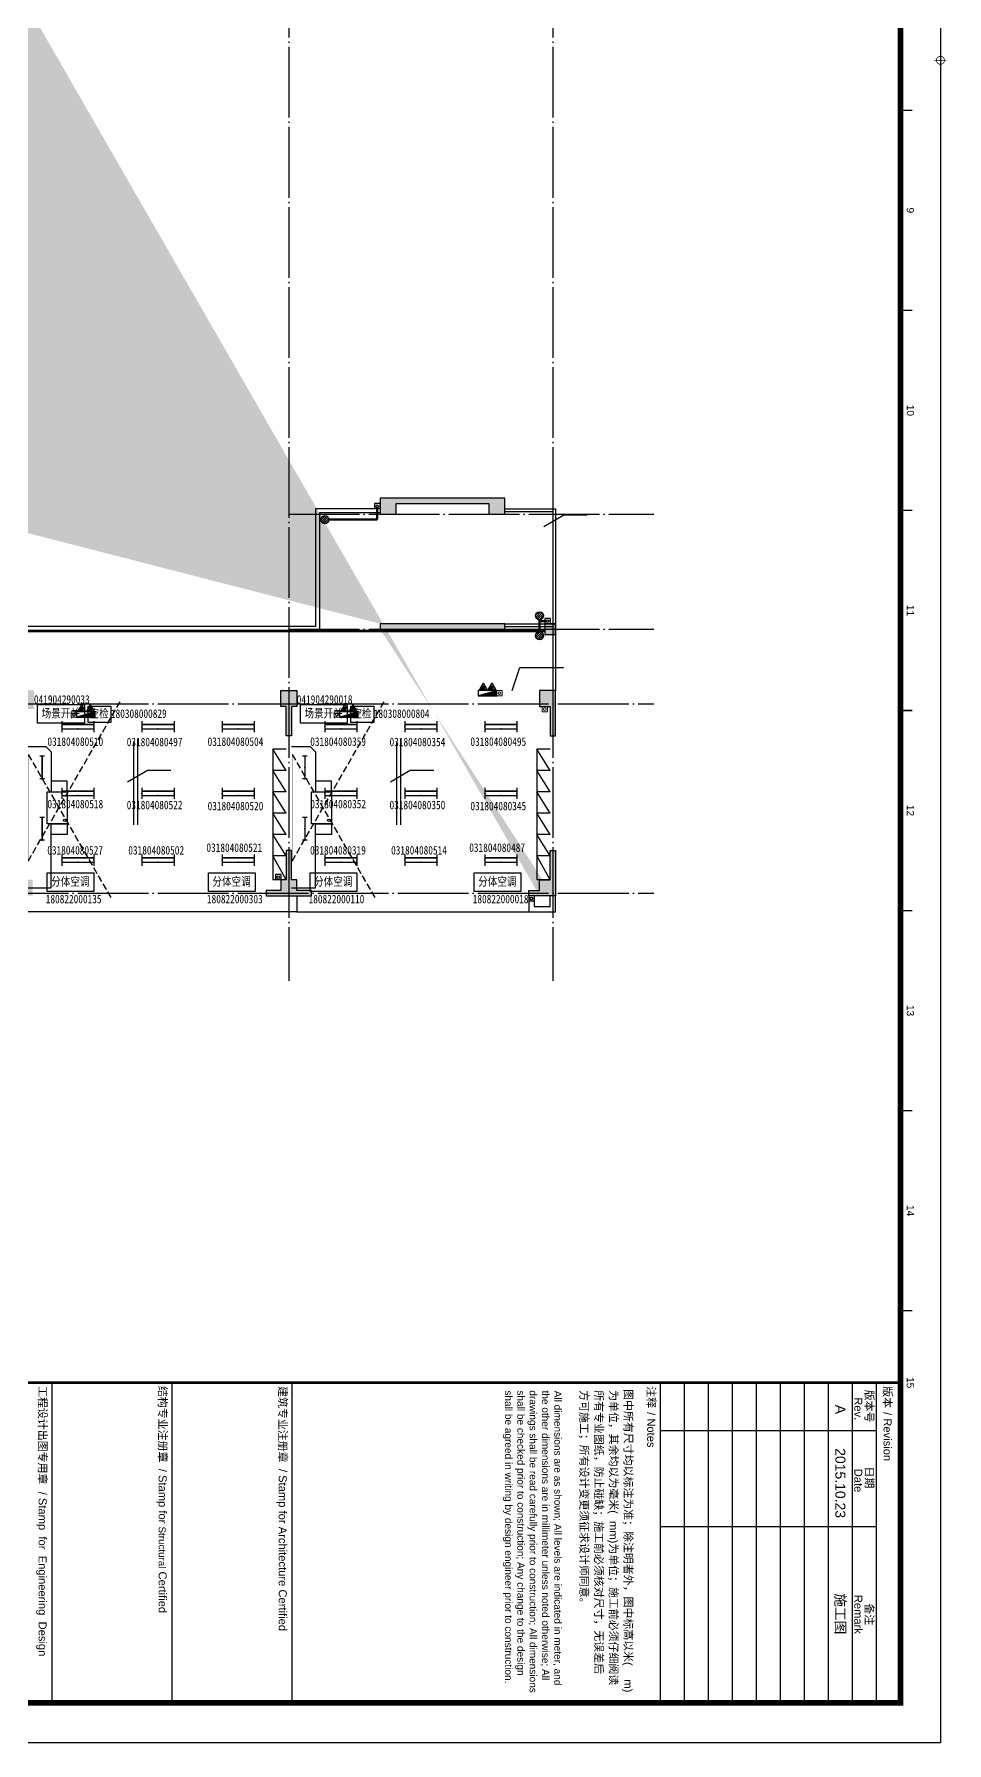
# Model space of a CAD drawing. Header units: millimetres. Extents: x 129492 to 2683129, y 513162 to 1188265.
# Drawn here: x 551941 to 586145, y 513401 to 577455 of the extents above; entities that cross this region are included whole.
import ezdxf
from ezdxf.enums import TextEntityAlignment as Align

# ---------------------------------------------------------------- set-up
doc = ezdxf.new("R2010")
doc.units = ezdxf.units.MM
doc.header["$LTSCALE"] = 1000
for name, pattern in [('3#_t8$0$CONTINOUS', [0]), ('3#_t8$0$DASH', [0.35, 0.25, -0.1]), ('GRID$1$CCDID0GLB00001', [30, 26.5, -1.5, 0.5, -1.5])]:
    doc.linetypes.add(name, pattern=pattern)
for name, color, linetype, lineweight in [('3#_t8$0$3#消火栓$0$P-HUDR-MISC', 252, 'Continuous', 25), ('3#_t8$0$3#消火栓$0$P-HUDR-SILO', 252, 'Continuous', 20), ('3#_t8$0$P-HUDR-SILO', 252, 'Continuous', 20), ('3#_t8$0$P-WAST', 252, '3#_t8$0$废水', 50)]:
    doc.layers.add(name, color=color, linetype=linetype, lineweight=lineweight)
for name, color, linetype in [('3#_t8$0$A-ELEV-HEVY', 2, 'Continuous'), ('3#_t8$0$A-FURN', 9, 'Continuous'), ('3#_t8$0$A-HRAL', 104, 'Continuous'), ('3#_t8$0$A-MOAT', 252, 'Continuous'), ('3#_t8$0$A-OVER', 23, 'Continuous'), ('3#_t8$0$A-WALL', 4, 'Continuous'), ('3#_t8$0$G-0-XREF', 252, 'Continuous'), ('3#_t8$0$G-ANNO-NOTE', 252, 'Continuous'), ('3#_t8$0$G-ANNO-TEXT', 33, 'Continuous'), ('3#_t8$0$P-COND-SILO', 252, '3#_t8$0$CONTINOUS'), ('3#_t8$0$P-DRAI-MISC', 252, 'Continuous'), ('3#_t8$0$P-WAST-PIPE', 252, '3#_t8$0$CCDI_L_P_F'), ('3#_t8$0$家具', 9, 'Continuous'), ('3#楼柱网$0$G-0-XREF', 2, 'Continuous'), ('3#楼柱网$1$COLS', 6, 'Continuous'), ('3#楼柱网$1$COLS-HATH', 8, 'Continuous'), ('E-EQPM-LIGT', 150, 'Continuous'), ('E-WIRE', 32, 'Continuous'), ('EQUIP-照明', 3, 'Continuous'), ('G-0-XREF', 2, 'Continuous'), ('GRID$1$G-GRID', 252, 'GRID$1$CCDID0GLB00001'), ('卫生间$0$A-DOOR', 2, 'Continuous'), ('卫生间$0$A-FIXT', 252, 'Continuous'), ('卫生间$0$SPACE', 7, 'Continuous'), ('图框A1+0.00$0$G-ANNO-TEXT', 33, 'Continuous'), ('图框A1+0.00$0$G-BORD', 3, 'Continuous')]:
    doc.layers.add(name, color=color, linetype=linetype)
doc.layers.get('0').off()
doc.layers.get('3#_t8$0$G-0-XREF').off()
doc.layers.get('E-WIRE').off()
doc.styles.add('3#_t8$0$CCDI_T_G01', font='arial.ttf')
doc.styles.add('3#_t8$0$Standard', font='gbenor.shx', dxfattribs={"bigfont": 'gbcbig.shx'})
doc.styles.add('图框A1+0.00$0$CCDI_T_G01', font='arial.ttf')
doc.styles.add('空检', font='', dxfattribs={"width": 0.8, "height": 320})
doc.styles.get('空检').set_extended_font_data('SimSun')
doc.linetypes.add('3#_t8$0$CCDI_L_P_F', pattern='A,50,["F",3#_t8$0$CCDI_T_G01,S=2,R=0,X=1.1,Y=-1],-4', length=54)
doc.linetypes.add('3#_t8$0$废水', pattern='A,50,["F",3#_t8$0$Standard,S=2,R=0,X=1.2,Y=-1],-4', length=54)

# ---------------------------------------------------------------- blocks, each defined once
blk = doc.blocks.new('3#_t8$0$232Y24Y')
at = {"layer": '3#_t8$0$A-FURN'}
for p, q in [((-2060, 80), (-1560, -820)), ((-2060, 80), (-1560, 80)), ((-1560, -4820), (-1560, 80)), ((-2060, -820), (-1560, -820)), ((-2060, -820), (-1560, -1620)), ((-2060, -1620), (-1560, -1620)), ((-2060, -1620), (-1560, -2420)), ((-2060, -2420), (-1560, -3220)), ((-2060, -2420), (-1560, -2420)), ((-2060, -3220), (-1560, -3220)), ((-2060, -3220), (-1560, -4020)), ((-2060, -4020), (-1560, -4020)), ((-2060, -4020), (-1560, -4820)), ((-2060, -4820), (-1560, -4820))]:
    blk.add_line(p, q, dxfattribs=at)
at = {"layer": '3#_t8$0$家具', "linetype": '3#_t8$0$DASH'}
for p, q in [((7610, -4620), (4463, 830)), ((7610, -620), (4117, -6670))]:
    blk.add_line(p, q, dxfattribs=at)
at = {"layer": '3#_t8$0$家具'}
for points in [[(7640, 380), (6940, 380), (6740, 380), (6740, -2020)], [(7640, -4920), (6940, -4920), (6740, -4720), (6740, -3220)]]:
    blk.add_lwpolyline(points, dxfattribs=at)
at = {"layer": '3#_t8$0$家具', "const_width": 10}
blk.add_lwpolyline([(7610, -620), (7610, -4620)], dxfattribs=at)
at = {"layer": '3#_t8$0$家具'}
for points in [[(6140, -1620), (6740, -1620), (6740, -2020), (6140, -2020)], [(6140, -3220), (6140, -2020), (6890, -2020), (6890, -3220)], [(6140, -3620), (6740, -3620), (6740, -3220), (6140, -3220)]]:
    blk.add_lwpolyline(points, close=True, dxfattribs=at)
blk.add_circle((6236, -2146), 46.6, dxfattribs=at)
blk = doc.blocks.new('卫生间$0$$lvtry$00000000')
for p, q in [((0, 0), (0, -329.6)), ((75.7, -264.7), (-73.5, -264.7))]:
    blk.add_line(p, q)
blk.add_circle((0, -264.7), 16.2)
blk = doc.blocks.new('卫生间')
blk.add_line((4817, 2480), (5417, 2480))
at = {"layer": '卫生间$0$A-DOOR'}
for p, q in [((42717, 44830), (44667, 44830)), ((44667, 44830), (45917, 44830))]:
    blk.add_line(p, q, dxfattribs=at)
at = {"layer": '卫生间$0$A-FIXT'}
for p, q in [((43005, 53030), (43005, 49405)), ((45630, 51205), (45630, 53030)), ((892, 13668), (7217, 13668)), ((1730, 12380), (1730, 8755)), ((4917, 12180), (4917, 8880)), ((5317, 12180), (5317, 9280)), ((5417, 12180), (5417, 9380)), ((3405, 11893), (3405, 5580)), ((7617, 11380), (7617, 9880)), ((5317, 9280, 0), (7617, 9280, 0)), ((5417, 9380, 0), (7617, 9380, 0)), ((4917, 8880, 0), (7617, 8880, 0)), ((7617, 8480), (7617, 5630)), ((1730, 8293), (1730, 5580)), ((1730, 2668), (1730, 5380)), ((3405, 2668), (3405, 5380)), ((4917, 2480), (4917, 5280)), ((4917, 5280), (6817, 5280)), ((5317, 2480), (5317, 4880)), ((5317, 4880), (6817, 4880)), ((5417, 2480), (5417, 4780)), ((5417, 4780), (6817, 4780)), ((7617, 2780), (7617, 4280)), ((877, 340), (877, 2668))]:
    blk.add_line(p, q, dxfattribs=at)
for points in [[(44217, 46730), (44217, 48830), (43617, 48830), (43617, 46730)], [(44417, 46730), (44417, 48830), (45017, 48830), (45017, 46730)]]:
    blk.add_lwpolyline(points, close=True, dxfattribs=at)
for points in [[(1177, 2668), (1177, 640), (7612, 640), (7612, -20)], [(877, 340), (7217, 340), (7217, -20)]]:
    blk.add_lwpolyline(points, dxfattribs=at)
at = {"layer": '卫生间$0$SPACE', "ltscale": 5}
for points in [[(5017, 8160), (6517, 8160), (6517, 8580), (5017, 8580)], [(6617, 8160), (7067, 8160), (7067, 8580), (6617, 8580)], [(5017, 5580), (6517, 5580), (6517, 6000), (5017, 6000)]]:
    blk.add_lwpolyline(points, close=True, dxfattribs=at)
at = {"layer": '卫生间$0$A-FIXT', "xscale": -1}
for p, rotation in [((4847, 11880, 0), 90.00000027649769), ((4847, 11280, 0), 90.00000027649769), ((4847, 10680, 0), 90.00000027649769), ((4847, 10080, 0), 90.00000027649769), ((6117, 8780), 180), ((6717, 8780), 180), ((7317, 8780), 180)]:
    blk.add_blockref('卫生间$0$$lvtry$00000000', p, dxfattribs=dict(at, rotation=rotation))
blk = doc.blocks.new('GRID')
at = {"layer": 'GRID$1$G-GRID', "ltscale": 0.1}
for p, q in [((53100, 76720), (53100, -3284)), ((63000, 76720), (63000, -3284)), ((53100, 14200), (66783, 14200)), ((53100, 9900), (66783, 9900)), ((-2810, 7100), (66783, 7100)), ((-2810, 0), (66783, 0))]:
    blk.add_line(p, q, dxfattribs=at)
blk = doc.blocks.new('3#楼柱网')
at = {"layer": '3#楼柱网$1$COLS-HATH'}
h = blk.add_hatch(color=256, dxfattribs=at)
h.paths.add_polyline_path([(-28327982, 42527826), (-28328207, 42527826), (-28328207, 42528476), (-28327557, 42528476), (-28327557, 42527826), (-28327782, 42527826), (-28327782, 42526776), (-28327982, 42526776)])
h.paths.add_polyline_path([(-28294907, 42579476), (-28294157, 42579476), (-28294157, 42580226), (-28294907, 42580226)], flags=16)
h.paths.add_polyline_path([(-28314482, 42588076), (-28313282, 42588076), (-28313282, 42587876), (-28313882, 42587876), (-28313882, 42587476), (-28314282, 42587476), (-28314282, 42586826), (-28314482, 42586826)], flags=17)
h.paths.add_polyline_path([(-28275082, 42556376), (-28274682, 42556376), (-28274682, 42556776), (-28275082, 42556776)], flags=17)
h.paths.add_polyline_path([(-28275082, 42523476), (-28274682, 42523476), (-28274682, 42523876), (-28275082, 42523876)], flags=17)
h.paths.add_polyline_path([(-28314682, 42543026), (-28314282, 42543026), (-28314282, 42543626), (-28314682, 42543626)], flags=17)
h.paths.add_polyline_path([(-28318582, 42542976), (-28317882, 42542976), (-28317882, 42543676), (-28318582, 42543676)], flags=17)
h.paths.add_polyline_path([(-28325382, 42543026), (-28324782, 42543026), (-28324782, 42543626), (-28325382, 42543626)], flags=17)
h.paths.add_polyline_path([(-28325382, 42534626), (-28325382, 42536226), (-28325182, 42536226), (-28325182, 42535226), (-28324782, 42535226), (-28324782, 42534826), (-28323682, 42534826), (-28323682, 42534626)], flags=17)
h.paths.add_polyline_path([(-28318082, 42533926), (-28317682, 42533926), (-28317682, 42534526), (-28318082, 42534526)], flags=17)
h.paths.add_polyline_path([(-28314682, 42533926), (-28314282, 42533926), (-28314282, 42534526), (-28314682, 42534526)], flags=17)
h.paths.add_polyline_path([(-28314682, 42534626), (-28314282, 42534626), (-28314282, 42535226), (-28314682, 42535226)], flags=17)
h.paths.add_polyline_path([(-28318482, 42534626), (-28317882, 42534626), (-28317882, 42535226), (-28318482, 42535226)], flags=17)
h.paths.add_polyline_path([(-28328732, 42520776), (-28327032, 42520776), (-28327032, 42520976), (-28327582, 42520976), (-28327582, 42521376), (-28327782, 42521376), (-28327982, 42521376), (-28327982, 42521376), (-28328182, 42521376), (-28328182, 42520976), (-28328732, 42520976)])
h.paths.add_polyline_path([(-28314682, 42524976), (-28314282, 42524976), (-28314282, 42525576), (-28314682, 42525576)], flags=17)
h.paths.add_polyline_path([(-28285532, 42513676), (-28283832, 42513676), (-28283832, 42513876), (-28284382, 42513876), (-28284382, 42514276), (-28284582, 42514276), (-28284582, 42515376), (-28284782, 42515376), (-28284782, 42514276), (-28284982, 42514276), (-28284982, 42513876), (-28285532, 42513876)], flags=17)
h.paths.add_polyline_path([(-28305332, 42513676), (-28303632, 42513676), (-28303632, 42513876), (-28304182, 42513876), (-28304182, 42514276), (-28304382, 42514276), (-28304382, 42515376), (-28304582, 42515376), (-28304582, 42514276), (-28304782, 42514276), (-28304782, 42513876), (-28305332, 42513876)], flags=17)
h.paths.add_polyline_path([(-28309782, 42528656), (-28309782, 42525576), (-28310182, 42525576), (-28310182, 42524976), (-28309582, 42524976), (-28309582, 42529256), (-28310182, 42529256), (-28310182, 42528656)], flags=17)
h.paths.add_polyline_path([(-28281262, 42528576), (-28281262, 42528576), (-28281262, 42528576), (-28281262, 42527976), (-28280662, 42527976), (-28280662, 42528376), (-28277182, 42528376), (-28277182, 42527976), (-28276582, 42527976), (-28276582, 42528576)], flags=17)
h.paths.add_polyline_path([(-28314682, 42528656), (-28314282, 42528656), (-28314282, 42529256), (-28314682, 42529256)], flags=17)
h.paths.add_polyline_path([(-28318482, 42527876), (-28317882, 42527876), (-28317882, 42528476), (-28318482, 42528476)], flags=17)
h.paths.add_polyline_path([(-28274682, 42521376), (-28275282, 42521376), (-28275282, 42520776), (-28274882, 42520776), (-28274882, 42519676), (-28274682, 42519676), (-28274682, 42520776)], flags=17)
h.paths.add_polyline_path([(-28337882, 42528476), (-28337282, 42528476), (-28337282, 42527876), (-28337682, 42527876), (-28337682, 42526776), (-28337882, 42526776), (-28337882, 42527876)])
h.paths.add_polyline_path([(-28337882, 42520776), (-28337282, 42520776), (-28337282, 42521376), (-28337682, 42521376), (-28337682, 42522476), (-28337882, 42522476), (-28337882, 42521376)])
h.paths.add_polyline_path([(-28318082, 42513676), (-28318082, 42515676), (-28317782, 42515676), (-28317782, 42513676)])
h.paths.add_polyline_path([(-28304782, 42521376), (-28304182, 42521376), (-28304182, 42520776), (-28304382, 42520776), (-28304382, 42519676), (-28304582, 42519676), (-28304582, 42520776), (-28304782, 42520776)], flags=17)
h.paths.add_polyline_path([(-28284982, 42521376), (-28284382, 42521376), (-28284382, 42520776), (-28284582, 42520776), (-28284582, 42519676), (-28284782, 42519676), (-28284782, 42520776), (-28284982, 42520776)], flags=17)
h.paths.add_polyline_path([(-28294932, 42520676), (-28294232, 42520676), (-28294232, 42521376), (-28294932, 42521376)], flags=17)
h.paths.add_polyline_path([(-28314482, 42520776), (-28313882, 42520776), (-28313882, 42521376), (-28314482, 42521376)], flags=17)
h.paths.add_polyline_path([(-28318482, 42520776), (-28317882, 42520776), (-28317882, 42521376), (-28318482, 42521376)], flags=17)
h.paths.add_polyline_path([(-28294882, 42513676), (-28294282, 42513676), (-28294282, 42514276), (-28294882, 42514276)], flags=17)
h.paths.add_polyline_path([(-28314482, 42513676), (-28313882, 42513676), (-28313882, 42514276), (-28314482, 42514276)])
h.paths.add_polyline_path([(-28328732, 42563776), (-28327032, 42563776), (-28327032, 42563576), (-28327582, 42563576), (-28327582, 42563176), (-28327782, 42563176), (-28327982, 42563176), (-28327982, 42563176), (-28328182, 42563176), (-28328182, 42563576), (-28328732, 42563576)])
h.paths.add_polyline_path([(-28278482, 42579476), (-28277982, 42579476), (-28277982, 42579976), (-28278482, 42579976), (-28278482, 42579676), (-28279682, 42579676), (-28279682, 42579476)], flags=17)
h.paths.add_polyline_path([(-28325382, 42549926), (-28325382, 42548326), (-28325182, 42548326), (-28325182, 42549326), (-28324782, 42549326), (-28324782, 42549726), (-28323682, 42549726), (-28323682, 42549926)], flags=17)
h.paths.add_polyline_path([(-28285532, 42546576), (-28283832, 42546576), (-28283832, 42546776), (-28284382, 42546776), (-28284382, 42547176), (-28284582, 42547176), (-28284582, 42548276), (-28284782, 42548276), (-28284782, 42547176), (-28284982, 42547176), (-28284982, 42546776), (-28285532, 42546776)], flags=17)
h.paths.add_polyline_path([(-28309782, 42561476), (-28309782, 42558796), (-28310182, 42558796), (-28310182, 42558196), (-28309582, 42558196), (-28309582, 42562076), (-28310182, 42562076), (-28310182, 42561476)], flags=17)
h.paths.add_polyline_path([(-28281262, 42561476), (-28281262, 42561476), (-28281262, 42561476), (-28281262, 42560876), (-28280662, 42560876), (-28280662, 42561276), (-28277182, 42561276), (-28277182, 42560876), (-28276582, 42560876), (-28276582, 42561476)], flags=17)
h.paths.add_polyline_path([(-28318082, 42563876), (-28317682, 42563876), (-28317682, 42564476), (-28318082, 42564476)], flags=17)
h.paths.add_polyline_path([(-28314682, 42563876), (-28314282, 42563876), (-28314282, 42564476), (-28314682, 42564476)], flags=17)
h.paths.add_polyline_path([(-28322370, 42584799), (-28322052, 42585042), (-28321688, 42584565), (-28322005, 42584322)], flags=17)
h.paths.add_polyline_path([(-28274682, 42554276), (-28275282, 42554276), (-28275282, 42553676), (-28274882, 42553676), (-28274882, 42552576), (-28274682, 42552576), (-28274682, 42553676)], flags=17)
h.paths.add_polyline_path([(-28304782, 42554276), (-28304182, 42554276), (-28304182, 42553676), (-28304382, 42553676), (-28304382, 42552576), (-28304582, 42552576), (-28304582, 42553676), (-28304782, 42553676)], flags=17)
h.paths.add_polyline_path([(-28284982, 42554276), (-28284382, 42554276), (-28284382, 42553676), (-28284582, 42553676), (-28284582, 42552576), (-28284782, 42552576), (-28284782, 42553676), (-28284982, 42553676)], flags=17)
h.paths.add_polyline_path([(-28294932, 42553576), (-28294232, 42553576), (-28294232, 42554276), (-28294932, 42554276)], flags=17)
h.paths.add_polyline_path([(-28314482, 42553676), (-28313882, 42553676), (-28313882, 42554276), (-28314482, 42554276)], flags=17)
h.paths.add_polyline_path([(-28337882, 42556076), (-28337282, 42556076), (-28337282, 42556676), (-28337682, 42556676), (-28337682, 42557776), (-28337882, 42557776), (-28337882, 42556676)])
h.paths.add_polyline_path([(-28327982, 42556726), (-28328207, 42556726), (-28328207, 42556076), (-28327557, 42556076), (-28327557, 42556726), (-28327782, 42556726), (-28327782, 42557776), (-28327982, 42557776)])
h.paths.add_polyline_path([(-28318482, 42556076), (-28317882, 42556076), (-28317882, 42556676), (-28318482, 42556676)], flags=17)
h.paths.add_polyline_path([(-28318482, 42549326), (-28317882, 42549326), (-28317882, 42549926), (-28318482, 42549926)], flags=17)
h.paths.add_polyline_path([(-28274682, 42546576), (-28275282, 42546576), (-28275282, 42547176), (-28274882, 42547176), (-28274882, 42548276), (-28274682, 42548276), (-28274682, 42547176)], flags=17)
h.paths.add_polyline_path([(-28305332, 42546576), (-28303632, 42546576), (-28303632, 42546776), (-28304182, 42546776), (-28304182, 42547176), (-28304382, 42547176), (-28304382, 42548276), (-28304582, 42548276), (-28304582, 42547176), (-28304782, 42547176), (-28304782, 42546776), (-28305332, 42546776)], flags=16)
h.paths.add_polyline_path([(-28294882, 42546576), (-28294282, 42546576), (-28294282, 42547176), (-28294882, 42547176)], flags=17)
h.paths.add_polyline_path([(-28314482, 42546576), (-28313882, 42546576), (-28313882, 42547176), (-28314482, 42547176)], flags=17)
h.paths.add_polyline_path([(-28314682, 42571326), (-28314282, 42571326), (-28314282, 42571926), (-28314682, 42571926)], flags=17)
h.paths.add_polyline_path([(-28314682, 42561476), (-28314282, 42561476), (-28314282, 42562076), (-28314682, 42562076)], flags=17)
h.paths.add_polyline_path([(-28304782, 42579476), (-28304182, 42579476), (-28304182, 42580076), (-28304382, 42580076), (-28304382, 42581176), (-28304582, 42581176), (-28304582, 42580076), (-28304782, 42580076)], flags=17)
h.paths.add_polyline_path([(-28284382, 42579676), (-28284382, 42580076), (-28284582, 42580076), (-28284582, 42581176), (-28284782, 42581176), (-28284782, 42580076), (-28284982, 42580076), (-28284982, 42579476), (-28283982, 42579476), (-28283982, 42579676)], flags=17)
h.paths.add_polyline_path([(-28314482, 42579476), (-28313882, 42579476), (-28313882, 42580076), (-28314482, 42580076)], flags=17)
h.paths.add_polyline_path([(-28318082, 42571326), (-28317682, 42571326), (-28317682, 42571926), (-28318082, 42571926)], flags=17)
h.paths.add_polyline_path([(-28337882, 42563776), (-28337282, 42563776), (-28337282, 42563176), (-28337682, 42563176), (-28337682, 42562076), (-28337882, 42562076), (-28337882, 42563176)])
h.paths.add_polyline_path([(-28318482, 42563176), (-28317882, 42563176), (-28317882, 42563776), (-28318482, 42563776)], flags=17)
h.paths.add_polyline_path([(-28304782, 42588076), (-28304182, 42588076), (-28304182, 42587476), (-28304382, 42587476), (-28304382, 42586376), (-28304582, 42586376), (-28304582, 42587476), (-28304782, 42587476)], flags=17)
h.paths.add_polyline_path([(-28284982, 42588076), (-28284382, 42588076), (-28284382, 42587476), (-28284582, 42587476), (-28284582, 42586376), (-28284782, 42586376), (-28284782, 42587476), (-28284982, 42587476)], flags=17)
h.paths.add_polyline_path([(-28294882, 42587476), (-28294282, 42587476), (-28294282, 42588076), (-28294882, 42588076)], flags=17)
h.paths.add_polyline_path([(-28274882, 42579976), (-28274882, 42581176), (-28274682, 42581176), (-28274682, 42579476), (-28275182, 42579476), (-28275182, 42579976)], flags=17)
edge = h.paths.add_edge_path(flags=17)
edge.add_line((-28281262, 42523676), (-28276582, 42523676))
edge.add_line((-28276582, 42523676), (-28276582, 42523876))
edge.add_line((-28276582, 42523876), (-28276982, 42523876))
edge.add_line((-28276982, 42523876), (-28280862, 42523876))
edge.add_line((-28280862, 42523876), (-28281262, 42523876))
edge.add_line((-28281262, 42523876), (-28281262, 42523676))
edge.add_line((-28281262, 42523676), (-28280862, 42523676))
h.paths.add_polyline_path([(-28281262, 42556776), (-28280862, 42556776), (-28276982, 42556776), (-28276582, 42556776), (-28276582, 42556576), (-28281262, 42556576)], flags=17)
h.paths.add_polyline_path([(-28278182, 42586776), (-28278382, 42586776), (-28278382, 42586376), (-28277982, 42586376), (-28277982, 42587676), (-28277982, 42588076), (-28278382, 42588076), (-28278382, 42587676), (-28278182, 42587676)], flags=17)
edge = h.paths.add_edge_path(flags=17)
edge.add_line((-28274682, 42586776), (-28274682, 42585076))
edge.add_line((-28274682, 42585076), (-28274882, 42585076))
edge.add_line((-28274882, 42585076), (-28274882, 42586376))
edge.add_line((-28274882, 42586376), (-28275082, 42586376))
edge.add_line((-28275082, 42586376), (-28275082, 42586776))
edge.add_line((-28275082, 42586776), (-28274682, 42586776))
edge.add_line((-28274682, 42586776), (-28274682, 42586376))
edge = h.paths.add_edge_path(flags=17)
edge.add_line((-28318082, 42580076), (-28318082, 42579476))
edge.add_line((-28318082, 42579476), (-28317682, 42579476))
edge.add_line((-28317682, 42579476), (-28317682, 42580076))
edge.add_line((-28317682, 42580076), (-28317882, 42580076))
edge.add_line((-28317882, 42580076), (-28317882, 42581176))
edge.add_line((-28317882, 42581176), (-28318082, 42581176))
edge.add_line((-28318082, 42581176), (-28318082, 42579476))
h.paths.add_polyline_path([(-28318082, 42579476), (-28317682, 42579476), (-28317682, 42580076), (-28317882, 42580076), (-28317882, 42581176), (-28318082, 42581176)], flags=16)
edge = h.paths.add_edge_path()
edge.add_line((-28324782, 42534626), (-28324782, 42534626))
edge.add_line((-28324782, 42534626), (-28325382, 42534626))
edge.add_line((-28325382, 42534626), (-28325382, 42535226))
edge.add_line((-28281262, 42523876), (-28281262, 42523676))
edge.add_line((-28274782, 42513676), (-28275682, 42513676))
edge.add_line((-28275682, 42513676), (-28275682, 42513876))
edge.add_line((-28275682, 42513876), (-28275282, 42513876))
edge.add_line((-28275282, 42513876), (-28275282, 42514276))
edge.add_line((-28275282, 42514276), (-28274882, 42514276))
edge.add_line((-28274882, 42514276), (-28274882, 42515376))
edge.add_line((-28274882, 42515376), (-28274682, 42515376))
edge.add_line((-28274682, 42515376), (-28274682, 42514276))
edge.add_line((-28274682, 42514276), (-28274682, 42513676))
edge.add_line((-28274682, 42513676), (-28275282, 42513676))
edge.add_line((-28318082, 42588076), (-28317718, 42587599))
edge.add_line((-28317718, 42587599), (-28318036, 42587356))
edge.add_line((-28318036, 42587356), (-28318400, 42587833))
edge.add_line((-28318400, 42587833), (-28318082, 42588076))
edge.add_line((-28304782, 42546576), (-28304182, 42546576))
edge.add_line((-28284982, 42579476), (-28284382, 42579476))
for points in [[(-28281262, 42523676), (-28276582, 42523676), (-28276582, 42523876), (-28276982, 42523876), (-28280862, 42523876), (-28281262, 42523876)], [(-28275282, 42514276), (-28275282, 42513876), (-28275682, 42513876), (-28275682, 42513676), (-28274782, 42513676), (-28274682, 42513676), (-28274682, 42514276), (-28274682, 42515376), (-28274882, 42515376), (-28274882, 42514276)]]:
    blk.add_hatch(color=256, dxfattribs=at).paths.add_polyline_path(points)
at = {"layer": '3#楼柱网$1$COLS'}
for points in [[(-28281262, 42528576), (-28281262, 42528576), (-28281262, 42528576), (-28281262, 42527976), (-28280662, 42527976), (-28280662, 42528376), (-28277182, 42528376), (-28277182, 42527976), (-28276582, 42527976), (-28276582, 42528576), (-28281262, 42528576)], [(-28281262, 42523676), (-28276582, 42523676), (-28276582, 42523876), (-28276982, 42523876), (-28276982, 42523876), (-28280862, 42523876), (-28280862, 42523876), (-28281262, 42523876), (-28281262, 42523676), (-28280862, 42523676)], [(-28281262, 42523876), (-28281262, 42523676)], [(-28284982, 42521376), (-28284382, 42521376), (-28284382, 42520776), (-28284582, 42520776), (-28284582, 42519676), (-28284782, 42519676), (-28284782, 42520776), (-28284982, 42520776), (-28284982, 42521376)], [(-28274682, 42521376), (-28275282, 42521376), (-28275282, 42520776), (-28274882, 42520776), (-28274882, 42519676), (-28274682, 42519676), (-28274682, 42520776), (-28274682, 42520776), (-28274682, 42521376)], [(-28285532, 42513676), (-28283832, 42513676), (-28283832, 42513876), (-28284382, 42513876), (-28284382, 42514276), (-28284582, 42514276), (-28284582, 42515376), (-28284782, 42515376), (-28284782, 42514276), (-28284982, 42514276), (-28284982, 42513876), (-28285532, 42513876), (-28285532, 42513676)], [(-28274782, 42513676), (-28275682, 42513676), (-28275682, 42513876), (-28275282, 42513876), (-28275282, 42514276), (-28274882, 42514276), (-28274882, 42515376), (-28274682, 42515376), (-28274682, 42514276), (-28274682, 42514276), (-28274682, 42513676)], [(-28274682, 42513676), (-28275282, 42513676)]]:
    blk.add_lwpolyline(points, dxfattribs=at)
blk.add_lwpolyline([(-28275082, 42523476), (-28274682, 42523476), (-28274682, 42523876), (-28275082, 42523876)], close=True, dxfattribs=at)
at = {"layer": '3#楼柱网$0$G-0-XREF'}
blk.add_blockref('GRID', (-28337782, 42513776), dxfattribs=at)
blk = doc.blocks.new('3#_t8$0$gfdgdgre')
at = {"layer": '3#_t8$0$A-MOAT', "ltscale": 5}
for p, q in [((-300, 50), (-39700, 50)), ((-300, 0), (-19800, 0))]:
    blk.add_line(p, q, dxfattribs=at)
blk = doc.blocks.new('3#_t8$0$3#消火栓$0$A$C7A4A6D2E')
at = {"ltscale": 0.1}
for p, q in [((200, 200), (0, 200)), ((0, 200), (0, 0)), ((200, 0), (0, 0)), ((200, 200), (200, 0))]:
    blk.add_line(p, q, dxfattribs=at)
blk.add_circle((100, 100), 50, dxfattribs=at)
blk = doc.blocks.new('3#_t8$0$3#消火栓$0$A$C5D304408')
at = {"layer": '3#_t8$0$3#消火栓$0$P-HUDR-MISC'}
blk.add_hatch(color=256, dxfattribs=at).paths.add_polyline_path([(25350, 24880), (25350, 25080), (25350, 25080), (24650, 24880)])
h = blk.add_hatch(dxfattribs=at)
h.set_pattern_fill('JIS_WOOD', color=256, scale=20, angle=90, style=0)
h.set_pattern_definition([(135, (24339.631, 24727.014), (10, 10), [])])
h.paths.add_polyline_path([(24881, 25139), (24881, 25230), (24790, 25230), (24790, 25139)])
h = blk.add_hatch(dxfattribs=at)
h.set_pattern_fill('JIS_WOOD', color=256, scale=20, angle=90, style=0)
h.set_pattern_definition([(135, (24660.631, 24727.014), (10, 10), [])])
h.paths.add_polyline_path([(25202, 25139), (25202, 25230), (25111, 25230), (25111, 25139)])
for p, q in [((25350, 25080), (24650, 24880)), ((24835, 25349), (24696, 25108)), ((24974, 25108), (24696, 25108)), ((24790, 25139), (24790, 25230)), ((24881, 25230), (24790, 25230)), ((24881, 25139), (24790, 25139)), ((24835, 25349), (24974, 25108)), ((24881, 25139), (24881, 25230)), ((25156, 25349), (25017, 25108)), ((25295, 25108), (25017, 25108)), ((25111, 25139), (25111, 25230)), ((25202, 25230), (25111, 25230)), ((25202, 25139), (25111, 25139)), ((25156, 25349), (25295, 25108)), ((25202, 25139), (25202, 25230))]:
    blk.add_line(p, q, dxfattribs=at)
blk.add_lwpolyline([(25350, 25080), (24650, 25080), (24650, 24880), (25350, 24880)], close=True, dxfattribs=at)
blk = doc.blocks.new('3#_t8$0$A$C7A4A6D2E')
at = {"ltscale": 0.1}
for p, q in [((200, 200), (0, 200)), ((0, 200), (0, 0)), ((200, 0), (0, 0)), ((200, 200), (200, 0))]:
    blk.add_line(p, q, dxfattribs=at)
blk.add_circle((100, 100), 50, dxfattribs=at)
blk = doc.blocks.new('3#_t8$0$A$C01BF6661')
at = {"layer": '3#_t8$0$P-DRAI-MISC', "ltscale": 5}
h = blk.add_hatch(dxfattribs=at)
h.set_pattern_fill('ANSI31', color=256, scale=450, angle=180, style=0)
h.set_pattern_definition([(225, (36225, 89338.503), (39.774756, -39.774756), [])])
h.paths.add_polyline_path([(-150, 0, 1), (150, 0, 1)])
blk.add_circle((0, 0), 150, dxfattribs=at)
blk = doc.blocks.new('3#_t8$0$A$C011D5BA5')
at = {"linetype": '3#_t8$0$DASH'}
blk.add_line((-765, -267), (0, 0), dxfattribs=at)
blk.add_lwpolyline([(-765, -267), (0, -267), (0, 0), (-765, 0)], close=True, dxfattribs=at)
blk = doc.blocks.new('3#_t8$0$KTXT')
for points in [[(348286, 545380), (348040, 545775), (347570, 545775)], [(339386, 545380), (339633, 545744), (340103, 545744)]]:
    blk.add_lwpolyline(points)
for points in [[(339336, 545130), (339436, 545130), (339436, 545380), (339336, 545380)], [(348236, 545130), (348336, 545130), (348336, 545380), (348236, 545380)]]:
    blk.add_lwpolyline(points, close=True)
at = {"ltscale": 5}
for p in [(340577, 544984), (347978, 544984)]:
    blk.add_blockref('3#_t8$0$A$C011D5BA5', p, dxfattribs=at)
blk = doc.blocks.new('3#_t8$0$12')
for points in [[(-8550, 0), (-8450, 0), (-8450, 250), (-8550, 250)], [(-100, 0), (0, 0), (0, 250), (-100, 250)]]:
    blk.add_lwpolyline(points, close=True)
for points in [[(-8500, 250), (-8253, 520), (-7784, 520)], [(-50, 250), (-297, 520), (-766, 520)]]:
    blk.add_lwpolyline(points)
at = {"ltscale": 5}
for p in [(-7309, -146), (-408, -146)]:
    blk.add_blockref('3#_t8$0$A$C011D5BA5', p, dxfattribs=at)
blk = doc.blocks.new('3#_t8$0$ktw1')
for name, p in [('3#_t8$0$KTXT', (-295686, -619455)), ('3#_t8$0$12', (62100, -74325))]:
    blk.add_blockref(name, p)
blk = doc.blocks.new('图框A1+0.00$0$MidPoitent')
at = {"const_width": 0.18}
for points in [[(-1.5, 0), (1.5, 0)], [(0, -1.5), (0, 1.5)]]:
    blk.add_lwpolyline(points, dxfattribs=at)
blk.add_lwpolyline([(0, -1, 1), (0, 1, 1), (0, -1, 1)], format="xyb", dxfattribs=at)
blk = doc.blocks.new('图框A1+0.00')
at = {"layer": '图框A1+0.00$0$G-BORD'}
blk.add_lwpolyline([(0, 594), (841, 594), (841, 0), (0, 0)], close=True, dxfattribs=at)
for points, const_width in [([(433, 584), (433, 587)], 0.35), ([(483, 584), (483, 587)], 0.35), ([(533, 584), (533, 587)], 0.35), ([(583, 584), (583, 587)], 0.35), ([(633, 584), (633, 587)], 0.35), ([(683, 584), (683, 587)], 0.35), ([(733, 584), (733, 587)], 0.35), ([(751, 10), (751, 584)], 0.7), ([(751, 578), (831, 578)], 0.35), ([(763, 524), (763, 578)], 0.35), ([(787, 524), (787, 578)], 0.35), ([(751, 572), (831, 572)], 0.35), ([(751, 566), (831, 566)], 0.35), ([(751, 560), (831, 560)], 0.35), ([(751, 554), (831, 554)], 0.35), ([(751, 548), (831, 548)], 0.35), ([(751, 542), (831, 542)], 0.35), ([(751, 536), (831, 536)], 0.35), ([(751, 530), (831, 530)], 0.35), ([(751, 524), (831, 524)], 0.35), ([(751, 432), (831, 432)], 0.35), ([(751, 402), (831, 402)], 0.35), ([(751, 372), (831, 372)], 0.35)]:
    blk.add_lwpolyline(points, dxfattribs=dict(at, const_width=const_width))
at = {"layer": '图框A1+0.00$0$G-BORD', "const_width": 1.4}
blk.add_lwpolyline([(33, 584), (831, 584), (831, 10), (33, 10)], close=True, dxfattribs=at)
at = {"layer": '图框A1+0.00$0$G-BORD'}
blk.add_blockref('图框A1+0.00$0$MidPoitent', (420.5, 594), dxfattribs=at)
at = {"layer": '图框A1+0.00$0$G-ANNO-TEXT', "style": '图框A1+0.00$0$CCDI_T_G01'}
for s, p in [('9', (458, 586.5)), ('10', (508, 586.5)), ('11', (558, 586.5)), ('12', (608, 586.5)), ('13', (658, 586.5)), ('14', (708, 586.5)), ('15', (751, 586.48))]:
    blk.add_text(s, height=1.8, dxfattribs=at).set_placement(p, align=Align.MIDDLE_CENTER)
for s, height, p in [('版本', 2, (751.88, 579.79)), (' / Revision', 2, (757.57, 579.79)), ('版本号', 2, (752.76, 575.22)), ('日期', 2, (771.95, 575.24)), ('备注', 2, (806.16, 575.22)), (' Rev.', 2, (753.86, 572.48)), (' Date', 2, (771.72, 572.49)), ('Remark', 2, (804.01, 572.48)), ('A', 2.5, (756.51, 567.75)), ('2015.10.23', 2.5, (767.36, 567.75)), ('施工图', 2.5, (803.65, 567.75)), ('注释', 2, (751.89, 520.73)), (' / ', 2, (757.58, 520.73)), ('Notes', 2, (759.91, 520.73)), ('图中所有尺寸均以标注为准；除注明者外，图中标高以米(', 2, (752.61, 515.01)), (')', 2, (827.47, 515.01)), ('为单位，其余均以为毫米(', 2, (752.86, 511.33)), ('mm', 2, (785.57, 511.33)), (')为单位；施工前必须仔细阅读', 2, (790.22, 511.33)), ('m', 2, (825.14, 515.01)), ('所有专业图纸，防止碰缺；施工前必须核对尺寸，无误差后', 2, (752.89, 507.66)), ('方可施工；所有设计变更须征求设计师同意。', 2, (752.88, 503.98)), ('the other dimensions are in millimeter unless noted otherwise; All', 1.8, (752.96, 494.44)), ('All dimensions are as shown; All levels are indicated in meter, and', 1.8, (753, 497.51)), ('drawings shall be read carefully prior to construction; All dimensions', 1.8, (752.91, 491.35)), ('shall be checked prior to construction; Any change to the design', 1.8, (752.92, 488.28)), ('shall be agreed in writing by design engineer prior to construction.', 1.8, (752.92, 485.21)), ('建筑专业注册章', 2, (751.86, 428.67)), (' / Stamp for Architecture Certified', 2, (771.77, 428.67)), ('结构专业注册章', 2, (751.82, 398.67)), (' / Stamp for ', 2, (771.73, 398.67)), ('Structural', 1.75, (786.95, 398.67)), (' Certified', 2, (797.41, 398.67)), ('工程设计出图专用章', 2, (751.86, 368.67)), (' / Stamp  for  Engineering  Design', 2, (777.46, 368.67))]:
    blk.add_text(s, height=height, dxfattribs=at).set_placement(p)
blk = doc.blocks.new('$EQUIP$00001160')
for p, q in [((-1.2, 0.42), (-1.2, -0.42)), ((-1.2, 0.17), (1.2, 0.17)), ((1.2, 0.42), (1.2, -0.42)), ((-1.2, -0.17), (1.2, -0.17))]:
    blk.add_line(p, q)
at = {"const_width": 0.1}
for points in [[(-1.2, 0.17), (1.2, 0.17)], [(-1.2, -0.17), (1.2, -0.17)]]:
    blk.add_lwpolyline(points, dxfattribs=at)
at = {"layer": 'EQUIP-照明'}
for p in [(-1.2, 0), (0, 0.17), (1.2, 0), (0, -0.17)]:
    blk.add_point(p, dxfattribs=at)
at = {"layer": 'EQUIP-照明', "flags": 9}
blk.add_attdef('A', (0, 0), '', height=0.00002, dxfattribs=at)
blk = doc.blocks.new('A$C56564BCA')
at = {"layer": 'E-EQPM-LIGT', "xscale": 500, "yscale": 500, "zscale": 500}
for p in [(1050, 4050, 450), (4050, 4050, 450), (7050, 4050, 450), (1050, 1550, 450), (4050, 1550, 450), (7050, 1550, 450), (1050, -950, 450), (4050, -950, 450), (7050, -950, 450)]:
    blk.add_blockref('$EQUIP$00001160', p, dxfattribs=at)
blk = doc.blocks.new('$EQUIP$00001159')
for p, q in [((-1.2, 0.25), (-1.2, -0.25)), ((-1.2, 0), (1.2, 0)), ((1.2, 0.25), (1.2, -0.25))]:
    blk.add_line(p, q)
at = {"const_width": 0.14}
blk.add_lwpolyline([(-1.2, 0), (1.2, 0)], dxfattribs=at)
at = {"layer": 'EQUIP-照明'}
for p in [(-1.2, 0), (0, 0), (1.2, 0)]:
    blk.add_point(p, dxfattribs=at)
at = {"layer": 'EQUIP-照明', "flags": 9}
blk.add_attdef('A', (0, 0), '', height=0.00002, dxfattribs=at)
blk = doc.blocks.new('A$C594C3BD1')
at = {"layer": 'E-EQPM-LIGT', "xscale": 350, "yscale": 350, "zscale": 350, "rotation": 270}
for p in [(-794, 2519), (-794, 222)]:
    blk.add_blockref('$EQUIP$00001159', p, dxfattribs=at)
at = {"layer": 'E-WIRE'}
blk.add_blockref('A$C56564BCA', (-500, 0), dxfattribs=at)

msp = doc.modelspace()

# ---------------------------------------------------------------- linework, layer by layer
at = {"layer": '3#_t8$0$A-ELEV-HEVY'}
msp.add_lwpolyline([(570481, 545155), (570481, 544555), (571481, 544555), (571481, 545153)], dxfattribs=at)
at = {"layer": '3#_t8$0$A-HRAL', "ltscale": 5}
for p, q in [((564901, 559655), (562481, 559655)), ((564901, 559655), (562481, 559655)), ((562481, 559655), (562481, 555255)), ((564901, 559505), (562631, 559505)), ((562631, 559505), (562631, 555105)), ((562481, 555255), (535981, 555255)), ((562631, 555105), (535981, 555105)), ((555681, 547819), (555681, 550889)), ((555831, 547819), (555831, 551039)), ((555831, 547819), (555831, 551039)), ((565531, 547819), (565531, 550889)), ((565681, 547819), (565681, 551039)), ((565681, 547819), (565681, 551039))]:
    msp.add_line(p, q, dxfattribs=at)
for points in [[(569581, 559655), (571381, 559655), (571481, 559655), (571481, 555355)], [(569581, 559555), (571381, 559555), (571381, 555355)], [(569581, 555355), (571481, 555355), (571481, 552855)], [(569581, 555255), (571381, 555255), (571381, 552855)]]:
    msp.add_lwpolyline(points, dxfattribs=at)
at = {"layer": '3#_t8$0$A-OVER'}
for points in [[(561781, 545155), (561781, 544555), (570481, 544555)], [(561781, 544555), (532681, 544555)]]:
    msp.add_lwpolyline(points, dxfattribs=at)
at = {"layer": '3#_t8$0$A-WALL'}
msp.add_line((569581, 555155), (571081, 555155), dxfattribs=at)
for points in [[(570481, 545155), (570481, 544555), (571481, 544555), (571481, 545153)], [(570681, 545155), (570681, 544755), (571281, 544755), (571281, 545153)]]:
    msp.add_lwpolyline(points, dxfattribs=at)
at = {"layer": '3#_t8$0$G-ANNO-NOTE'}
for points in [[(571042, 558995), (571785, 559433), (572664, 559433)], [(569852, 552855), (570136, 553712), (571779, 553712)], [(555444, 549429), (556186, 549867), (557066, 549867)], [(565294, 549429), (566036, 549867), (566916, 549867)]]:
    msp.add_lwpolyline(points, dxfattribs=at)
at = {"layer": '3#_t8$0$G-ANNO-TEXT', "color": 0}
for points, elevation in [([(552071, 552325), (553822, 552325), (553822, 551621), (552071, 551621)], 1350), ([(553964, 552268), (554817, 552268), (554817, 551653), (553964, 551653)], 450), ([(561921, 552325), (563672, 552325), (563672, 551621), (561921, 551621)], 1350), ([(563814, 552268), (564667, 552268), (564667, 551653), (563814, 551653)], 450), ([(552431, 546016), (554182, 546016), (554182, 545312), (552431, 545312)], 900), ([(558471, 546016), (560221, 546016), (560221, 545312), (558471, 545312)], 900), ([(562281, 546016), (564032, 546016), (564032, 545312), (562281, 545312)], 900), ([(568432, 546016), (570183, 546016), (570183, 545312), (568432, 545312)], 900)]:
    msp.add_lwpolyline(points, close=True, dxfattribs=dict(at, elevation=elevation))
at = {"layer": '3#_t8$0$P-WAST'}
for p, q in [((562982, 559255), (564801, 559255)), ((564801, 559705), (564801, 559255)), ((570881, 555055), (570881, 555505)), ((571131, 555455), (570881, 555455))]:
    msp.add_line(p, q, dxfattribs=at)

# ---------------------------------------------------------------- block references
msp.add_blockref('3#_t8$0$ktw1', (508381, 619455))
at = {"rotation": 179.9999999984353}
for p in [(559322, 545835), (569222, 545835)]:
    msp.add_blockref('3#_t8$0$232Y24Y', p, dxfattribs=at)
at = {"layer": '3#_t8$0$3#消火栓$0$P-HUDR-MISC', "lineweight": 25, "ltscale": 0.1}
for p in [(543931, 527775), (528881, 526966), (538731, 526966)]:
    msp.add_blockref('3#_t8$0$3#消火栓$0$A$C5D304408', p, dxfattribs=at)
at = {"layer": '3#_t8$0$3#消火栓$0$P-HUDR-SILO', "ltscale": 0.1, "rotation": 270}
for p in [(569281, 552855), (570981, 552255), (553331, 552046), (563181, 552046)]:
    msp.add_blockref('3#_t8$0$3#消火栓$0$A$C7A4A6D2E', p, dxfattribs=at)
at = {"layer": '3#_t8$0$G-0-XREF', "ltscale": 5}
for name, p in [('3#楼柱网', (28846164, -41968520)), ('卫生间', (520464, 566325))]:
    msp.add_blockref(name, p, dxfattribs=at)
at = {"layer": '3#_t8$0$G-0-XREF'}
msp.add_blockref('3#_t8$0$gfdgdgre', (571381, 555055), dxfattribs=at)
at = {"layer": '3#_t8$0$P-COND-SILO', "ltscale": 0.1}
for p in [(560981, 545755), (570481, 544955)]:
    msp.add_blockref('3#_t8$0$A$C7A4A6D2E', p, dxfattribs=at)
at = {"layer": '3#_t8$0$P-DRAI-MISC', "ltscale": 0.1}
for p in [(570881, 555655), (570881, 554905)]:
    msp.add_blockref('3#_t8$0$A$C01BF6661', p, dxfattribs=at)
at = {"layer": '3#_t8$0$P-HUDR-SILO', "ltscale": 0.1}
msp.add_blockref('3#_t8$0$A$C01BF6661', (562832, 559255), dxfattribs=at)
at = {"layer": '3#_t8$0$P-WAST-PIPE'}
for p in [(564701, 559655), (571081, 555355)]:
    msp.add_blockref('3#_t8$0$A$C7A4A6D2E', p, dxfattribs=at)
at = {"layer": 'E-WIRE'}
for p in [(553031, 547444), (562881, 547444)]:
    msp.add_blockref('A$C594C3BD1', p, dxfattribs=at)
at = {"layer": 'G-0-XREF', "xscale": 150, "yscale": 150, "zscale": 150, "rotation": 270}
msp.add_blockref('图框A1+0.00', (496806, 639551), dxfattribs=at)

# ---------------------------------------------------------------- texts
at = {"layer": '3#_t8$0$G-ANNO-TEXT', "color": 0, "style": '空检', "width": 0.8}
for s, p in [('041904290033', (551931, 552355)), ('场景开关', (552221, 551838, 1350)), ('空检', (554014, 551829, 450)), ('041904290018', (561781, 552355)), ('场景开关', (562071, 551838, 1350)), ('空检', (563864, 551829, 450)), ('180308000829', (554817, 551824, 450)), ('180308000804', (564667, 551824, 450)), ('031804080510', (552437, 550775)), ('031804080497', (555409, 550762)), ('031804080504', (558440, 550775)), ('031804080359', (562287, 550775)), ('031804080354', (565259, 550762)), ('031804080495', (568290, 550775)), ('031804080518', (552437, 548435)), ('031804080522', (555409, 548400)), ('031804080520', (558440, 548361)), ('031804080352', (562287, 548435)), ('031804080350', (565259, 548400)), ('031804080345', (568290, 548361)), ('031804080521', (558396, 546801)), ('031804080487', (568246, 546801)), ('031804080527', (552431, 546702)), ('031804080502', (555468, 546702, 450)), ('031804080319', (562281, 546702)), ('031804080514', (565318, 546702, 450)), ('分体空调', (552581, 545529, 900)), ('分体空调', (558621, 545529, 900)), ('分体空调', (562431, 545529, 900)), ('分体空调', (568582, 545529, 900)), ('180822000135', (552375, 544874, 450)), ('180822000303', (558415, 544874, 450)), ('180822000110', (562225, 544874, 450)), ('180822000018', (568377, 544874, 450))]:
    msp.add_text(s, height=320, dxfattribs=at).set_placement(p)

doc.saveas('drawing.dxf')
